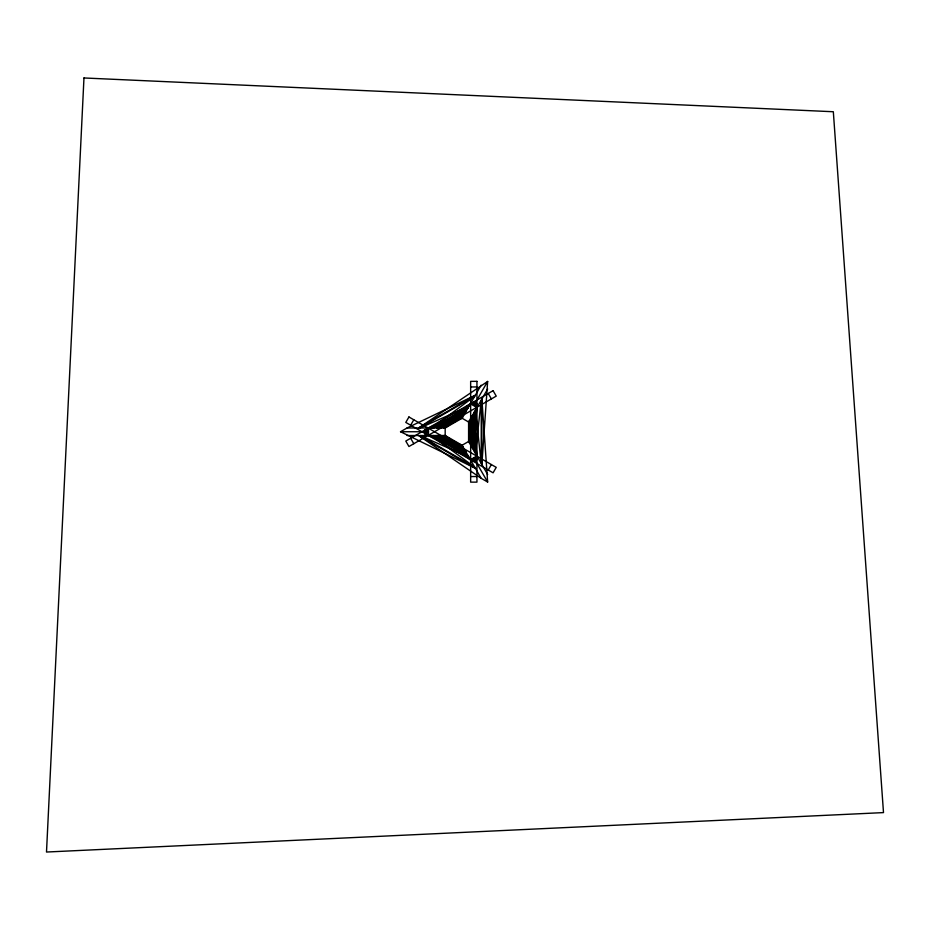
<?xml version="1.0" encoding="UTF-8"?>
<svg xmlns="http://www.w3.org/2000/svg" width="930" height="930" viewBox="0 0 930 930"><rect width="100%" height="100%" fill="white"/><g stroke="black" fill="none" stroke-linecap="round" stroke-linejoin="round"><path stroke-width="1.4" d="M487.646 474.498L481.868 464.477L487.646 381.451L418.628 427.974L407.061 427.974L400.528 431.741L475.335 468.255L481.112 478.264L487.646 482.042L481.868 399.005L487.646 388.996M472.661 448.539L472.661 414.943L472.661 448.539L476.939 407.538L470.406 403.771L437.03 427.974L461.524 414.396L466.128 411.176L428.486 427.974L427.126 430.311M481.252 400.074L475.404 453.282L475.404 410.211L481.252 463.419L468.592 441.483L468.592 421.999L481.252 400.074L481.252 463.419M472.173 415.791L468.592 441.483L462.059 445.261L438.007 435.519L465.639 451.469L445.179 435.519L419.86 435.519L474.719 467.186L462.059 445.261L445.179 435.519L445.179 427.974L465.639 412.013L438.007 427.974L462.059 418.221L474.719 396.296L419.86 427.974L445.179 427.974L462.059 418.221L468.592 421.999L472.173 447.702M410.653 425.219L413.792 419.779M441.878 438.321L466.128 452.317L428.486 435.519L428.486 427.974M418.628 427.974L475.335 395.238L481.112 385.218M476.532 400.702L487.646 381.451M488.238 470.022L491.377 464.57M474.719 396.296L431.567 427.974L468.871 406.433L419.86 427.974M437.03 427.974L466.128 411.176M442.122 437.891L437.03 435.519L470.406 459.722L476.939 455.944L472.661 414.943M407.061 427.974L475.335 395.238M470.65 386.95L476.939 386.95M470.406 403.771L476.939 403.771M400.528 431.741L428.486 431.741M407.061 435.519L418.628 435.519L475.335 468.255M470.406 459.722L476.939 459.722M470.65 476.544L476.939 476.544M419.86 435.519L468.871 457.049L431.567 435.519L474.719 467.186M437.03 435.519L466.128 452.317M418.628 435.519L481.112 478.264M488.238 393.471L491.377 398.912M476.532 462.78L487.646 482.042M410.653 438.263L413.792 443.715M481.868 399.005L481.868 464.477M473.149 415.791L473.149 447.702M425.091 429.648L425.091 437.193M83.967 77.969L46.5 852.031L883.5 812.599L833.327 111.74L83.967 77.969M474.579 411.63L469.208 442.552L469.208 420.93L474.579 451.864L474.579 411.63M425.254 431.346C426.173 435.763 428.893 428.672 425.254 431.346M425.8 431.555L426.8 431.939L425.8 431.555M473.707 403.364C474.637 407.782 477.357 400.691 473.707 403.364M474.265 403.574L475.265 403.957L474.265 403.574M473.707 459.315C474.637 463.745 477.357 456.642 473.707 459.315M474.265 459.525L475.195 460.036L474.323 459.408M408.944 416.977L405.794 422.418L493.086 472.812L496.236 467.372L408.944 416.977M468.046 407.851L443.947 427.974L462.675 417.163L433.206 427.974L468.046 407.851M493.086 390.67L405.794 441.064L408.944 446.516L496.236 396.11L493.086 390.67M476.939 381.347L470.65 381.347L470.65 482.135L476.939 482.135L476.939 381.347M462.675 446.33L433.206 435.519L468.046 455.63L443.947 435.519L462.675 446.33M425.138 432.915A1.651 1.651 0 0 0 427.893 432.171A1.651 1.651 0 0 0 425.87 430.148A1.651 1.651 0 0 0 425.138 432.915M473.94 461.152A1.651 1.651 0 0 0 476.416 459.722A1.651 1.651 0 0 0 473.94 458.292A1.651 1.651 0 0 0 473.94 461.152M473.94 405.189A1.651 1.651 0 0 0 476.416 403.771A1.651 1.651 0 0 0 473.94 402.341A1.651 1.651 0 0 0 473.94 405.189"/></g></svg>
